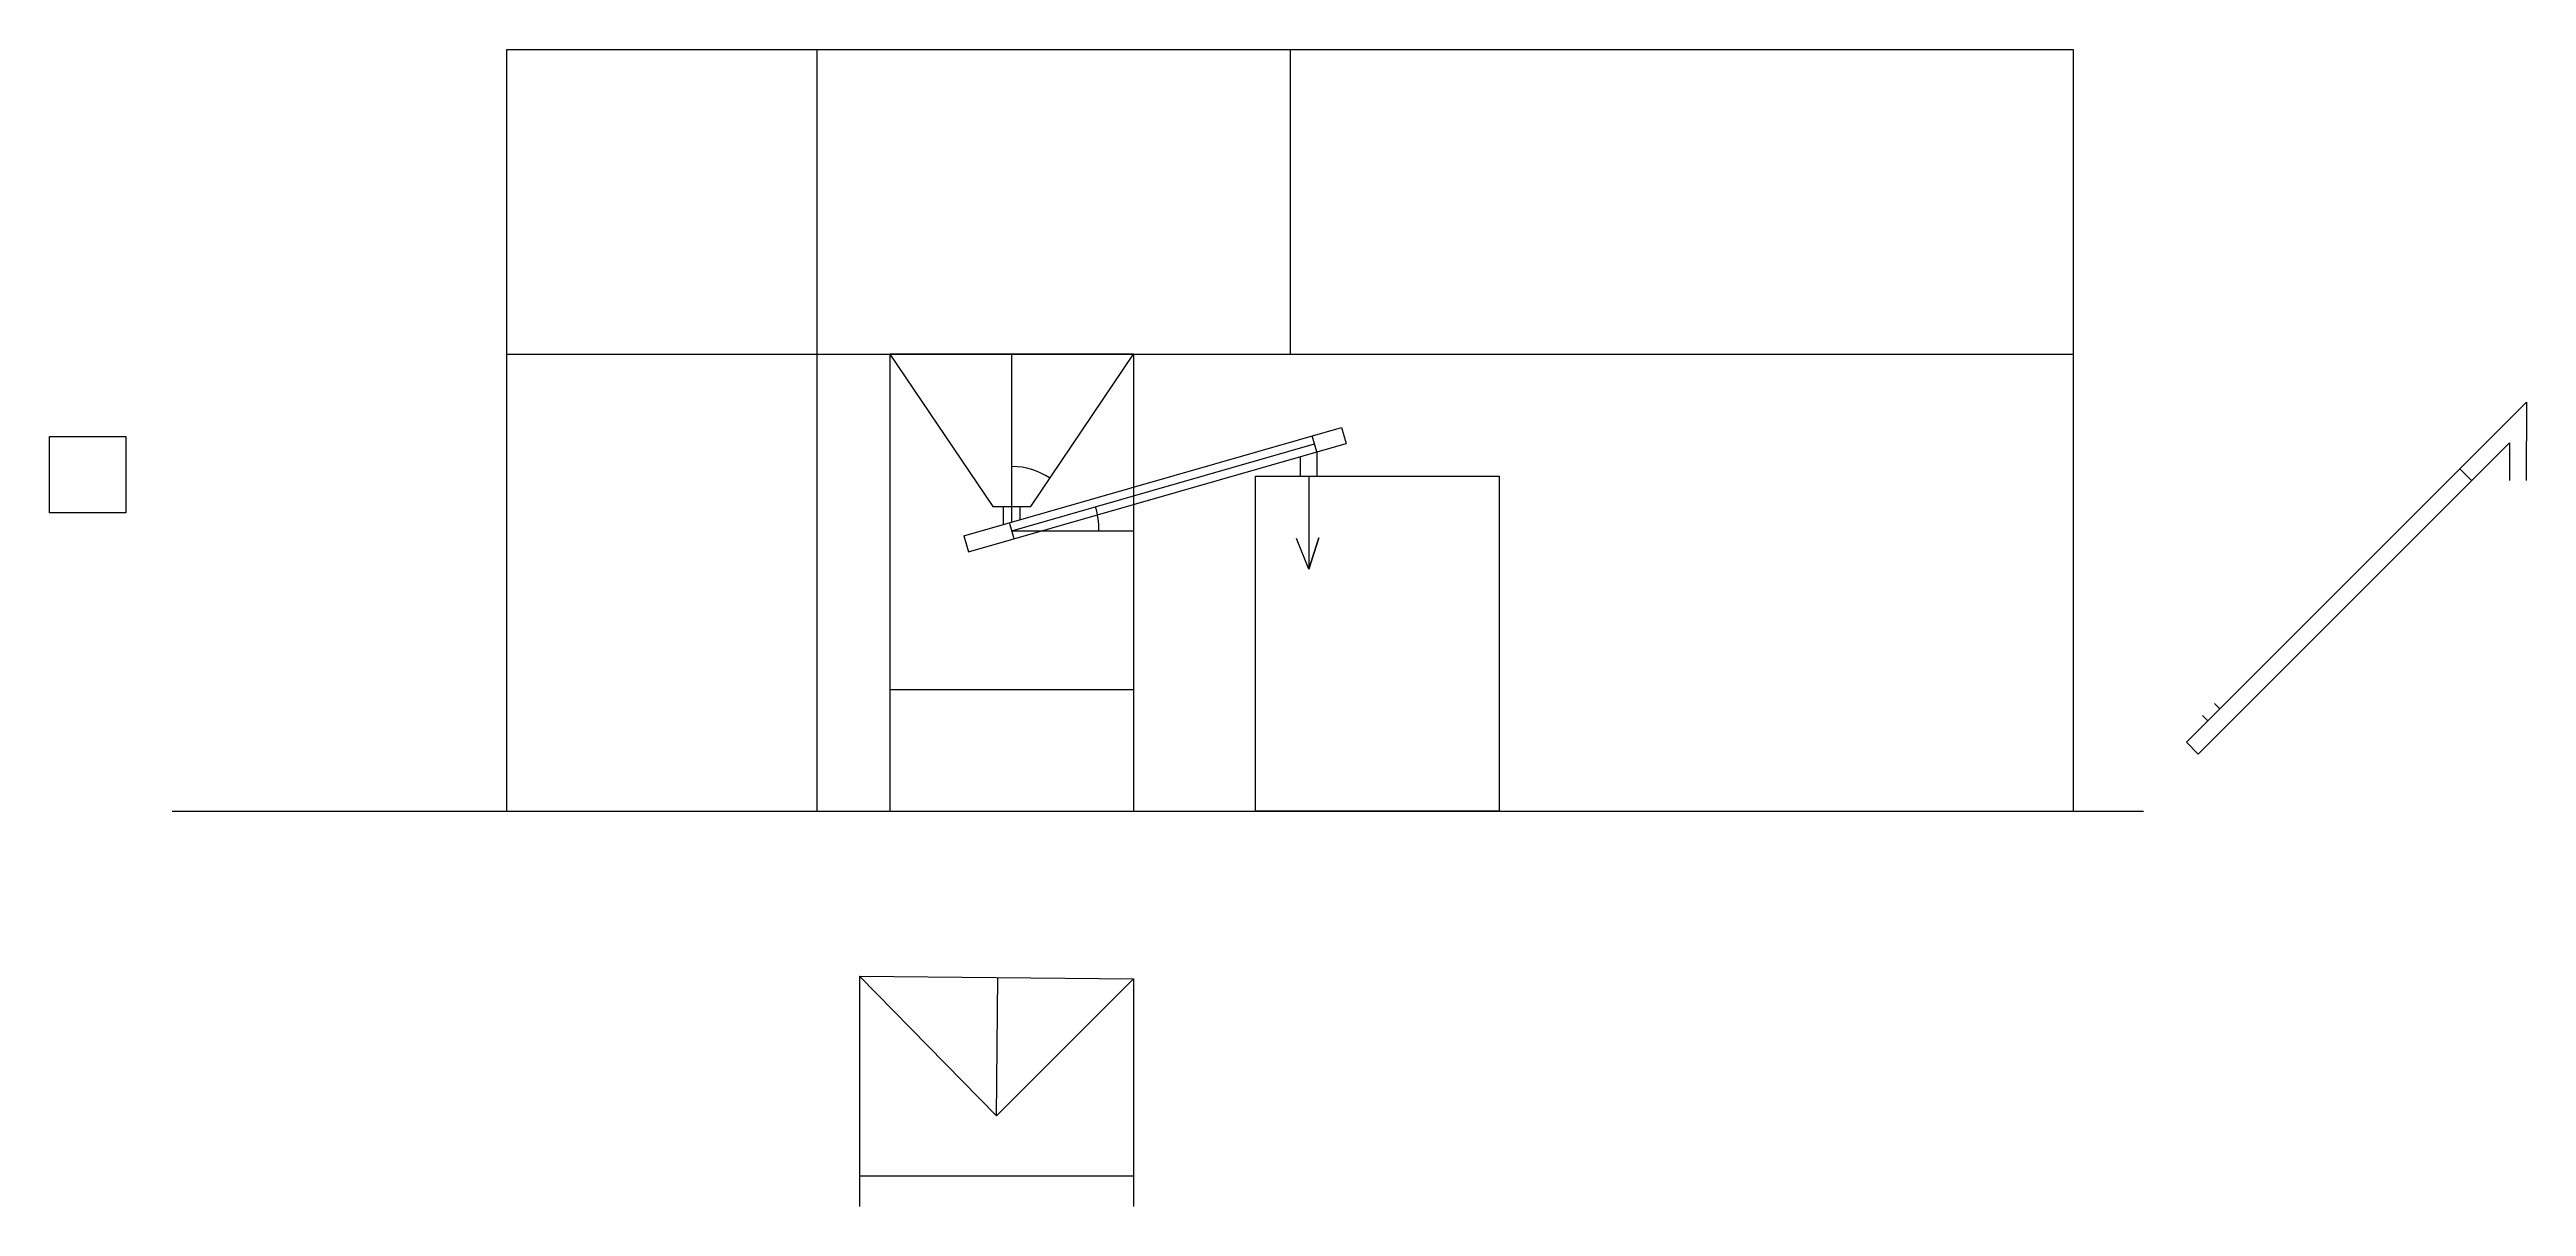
# Model space of a CAD drawing. Header units: millimetres. Extents: x -3816 to 12450, y -2047 to 5547.
import ezdxf

# ---------------------------------------------------------------- set-up
doc = ezdxf.new("R2010")
doc.units = ezdxf.units.MM
doc.styles.get("Standard").update_dxf_attribs({"font": 'arial.ttf'})
doc.dimstyles.new('ISO-25', dxfattribs={"dimtxt": 2.5, "dimasz": 2.5, "dimexe": 1.25, "dimexo": 0.625, "dimtad": 1, "dimtxsty": 'Standard', "dimcen": 2.5, "dimadec": 0, "dimazin": 0, "dimtfac": 1, "dimtmove": 0, "dimatfit": 3, "dimfxl": 1, "dimarcsym": 0})

# ---------------------------------------------------------------- blocks, each defined once
blk = doc.blocks.new('*D4')
at = {"color": 0, "lineweight": -2, "transparency": 16777216}
blk.add_arc((2503, 2389), 572, 0.2504, 15.7278, dxfattribs=at)
at = {"color": 0, "transparency": 16777216}
for points in [[(3053, 2544), (3054, 2544), (3053, 2546)], [(3075, 2391), (3074, 2391), (3075, 2389)]]:
    blk.add_solid(points, dxfattribs=at)
at = {"layer": 'Defpoints', "color": 0, "transparency": 16777216}
for p in [(4492, 2958), (3072, 2442), (2503, 2389), (2503, 2389), (3303, 2389)]:
    blk.add_point(p, dxfattribs=at)
at = {"color": 0, "transparency": 16777216, "insert": (3071, 2468), "char_height": 2.5, "attachment_point": 5, "rotation": 277.9891}
blk.add_mtext('16°', dxfattribs=at)
blk = doc.blocks.new('*D7')
at = {"color": 0, "lineweight": -2, "transparency": 16777216}
blk.add_arc((2503, 2362), 448, 56.3003, 89.6803, dxfattribs=at)
at = {"color": 0, "transparency": 16777216}
for points in [[(2505, 2809), (2505, 2810), (2503, 2810)], [(2752, 2735), (2751, 2734), (2753, 2733)]]:
    blk.add_solid(points, dxfattribs=at)
at = {"layer": 'Defpoints', "color": 0, "transparency": 16777216}
for p in [(2503, 3547), (3303, 3547), (2676, 2775), (2503, 2547), (2628, 2547)]:
    blk.add_point(p, dxfattribs=at)
at = {"color": 0, "transparency": 16777216, "insert": (2634, 2792), "char_height": 2.5, "attachment_point": 5, "rotation": 342.9903}
blk.add_mtext('34°', dxfattribs=at)

msp = doc.modelspace()

# ---------------------------------------------------------------- linework, layer by layer
at = {"color": 3}
for points in [[(-811.967, 547.039), (-811.967, 5547.039), (9472.791, 5547.039), (9472.791, 547.039)], [(-3010.175, 547.039), (9934.495, 547.039)]]:
    msp.add_lwpolyline(points, dxfattribs=at)
for points in [[(1224.645, 547.039), (1224.645, 5547.039)], [(4330.412, 5547.039), (4330.412, 3547.039)], [(-811.967, 3547.039), (9472.791, 3547.039)], [(10216.373, 999.353), (12449.515, 3232.495)], [(12449.515, 3232.495), (12447.11, 2717.039)], [(2502.755, 2388.688), (4491.621, 2958.168)], [(4506.761, 2905.293), (4476.481, 3011.043)], [(10294.155, 921.571), (12337.11, 2964.526)], [(12337.11, 2964.526), (12337.11, 2717.039)], [(12089.623, 2717.039), (12011.841, 2794.821)], [(4452.755, 2747.039), (4452.755, 2135.059), (4518.326, 2340.648), (4452.755, 2135.059), (4372.931, 2337.103)], [(2517.895, 2335.813), (2487.615, 2441.564)], [(2502.755, 2388.688), (3302.755, 2388.688)], [(10322.439, 1176.129), (10357.794, 1140.774)], [(10400.221, 1253.911), (10435.576, 1218.556)], [(10216.373, 999.353), (10294.155, 921.571)]]:
    msp.add_lwpolyline(points)
at = {"color": 1}
for points in [[(3302.755, 3547.039), (1702.755, 3547.039)], [(1702.755, 3547.039), (2377.755, 2547.039), (2627.755, 2547.039), (3302.755, 3547.039)], [(1702.755, 3547.039), (1702.755, 547.039)], [(2502.755, 2547.039), (2502.755, 3547.039)], [(3302.755, 3547.039), (3302.755, 547.039)], [(1702.755, 1347.039), (3302.755, 1347.039)], [(1502.85, -535.291), (3302.755, -553.744)], [(2402.802, -1453.696), (1502.85, -535.291)], [(1502.85, -535.291), (1502.85, -2047.431)], [(2402.802, -1453.696), (2412.122, -544.613)], [(2402.802, -1453.696), (3302.755, -553.744)], [(3302.755, -553.744), (3302.755, -2047.431)], [(1502.85, -1847.431), (3302.755, -1847.431)]]:
    msp.add_lwpolyline(points, dxfattribs=at)
msp.add_lwpolyline([(-3815.993, 3006.432), (-3315.993, 3006.432), (-3315.993, 2506.432), (-3815.993, 2506.432)], close=True)
at = {"color": 5}
for points in [[(2188.269, 2355.851), (4668.755, 3066.097)], [(2218.549, 2250.101), (4699.034, 2960.347)], [(4668.755, 3066.097), (4699.034, 2960.347)], [(4397.755, 2747.039), (4397.755, 2874.08)], [(4507.755, 2747.039), (4507.755, 2905.577)], [(2447.755, 2430.15), (2447.755, 2547.039)], [(2502.755, 2447.039), (2502.755, 2547.039)], [(2557.755, 2461.647), (2557.755, 2547.039)], [(2188.269, 2355.851), (2218.549, 2250.101)]]:
    msp.add_lwpolyline(points, dxfattribs=at)
at = {"color": 6}
msp.add_lwpolyline([(4102.755, 2747.039), (5702.755, 2747.039), (5702.755, 547.039), (4102.755, 547.039)], close=True, dxfattribs=at)

# ---------------------------------------------------------------- dimensions: what is measured, and where the dimension line sits
for base, line1, line2, picture, middle in [((2675.518, 2775.272), ((2627.755, 2547.039), (3302.755, 3547.039)), ((2502.755, 2547.039), (2502.755, 3547.039)), '*D7', (2634.385, 2792.137)), ((3072.42, 2441.796), ((2502.755, 2388.688), (3302.755, 2388.688)), ((2502.755, 2388.688), (4491.621, 2958.168)), '*D4', (3071.22, 2468.471))]:
    dim = msp.add_angular_dim_2l(base=base, line1=line1, line2=line2, dimstyle='ISO-25')
    dim.commit()
    dim.dimension.update_dxf_attribs({"geometry": picture, "text_midpoint": middle})

doc.saveas('drawing.dxf')
